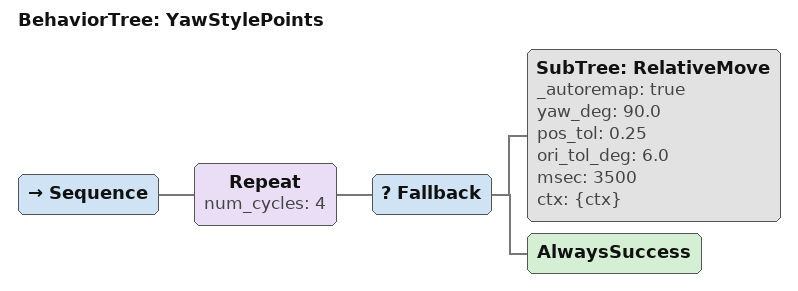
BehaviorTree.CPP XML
<root BTCPP_format="4" main_tree_to_execute="YawStyleTest">
    <BehaviorTree ID="YawStylePoints">
        <Sequence>
            <Repeat num_cycles="4">
                  <Fallback>
                    <SubTree ID="RelativeMove" _autoremap="true"
                            yaw_deg="90.0" pos_tol="0.25" ori_tol_deg="6.0" msec="3500" ctx="{ctx}"/>
                    <AlwaysSuccess/>
                  </Fallback>
            </Repeat>
        </Sequence>
    </BehaviorTree>
</root>
